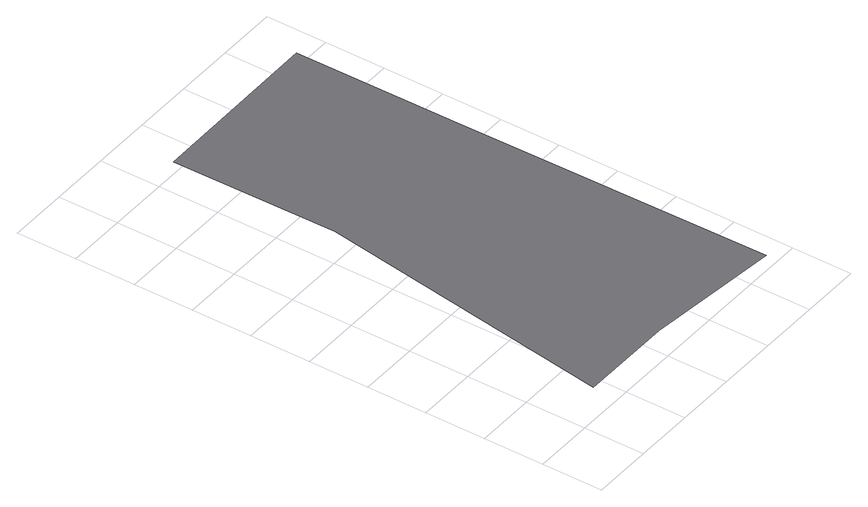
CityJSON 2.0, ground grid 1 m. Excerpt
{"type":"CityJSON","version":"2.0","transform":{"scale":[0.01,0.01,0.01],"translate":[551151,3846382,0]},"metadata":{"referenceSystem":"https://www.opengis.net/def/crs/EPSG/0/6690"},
"CityObjects":{
"road1":{"type":"Road","geometry":[{"type":"MultiSurface","lod":"1","boundaries":[[[0,1,2,3,4,5,6]]]}]}
},
"vertices":[
[458,820,0],[158,817,0],[161,542,0],[83,44,0],[241,43,0],[466,20,0],[460,545,0]
]}
